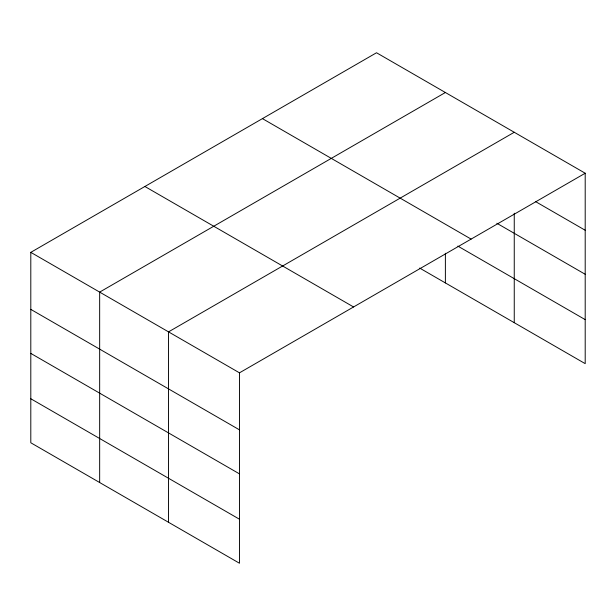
<?xml version="1.0" encoding="UTF-8"?>
<svg xmlns="http://www.w3.org/2000/svg" width="616" height="616" viewBox="0 0 616 616"><rect width="100%" height="100%" fill="white"/><g stroke="black" fill="none" stroke-linecap="round" stroke-linejoin="round"><path stroke-width="0.92" d="M514.252 213.213L514.252 322.684M419.665 268.075L585.2 363.648L585.2 173.227L376.522 52.753L30.8 252.352L30.8 442.773L239.478 563.247L239.478 372.834L585.2 173.227M445.383 92.508L99.661 292.115L99.661 482.528M514.252 132.271L168.53 331.87L168.53 522.283M535.697 201.678L585.2 230.253M496.827 223.254L585.2 274.274M262.431 118.619L471.109 239.1M457.834 246.092L585.2 319.627M144.891 186.486L353.569 306.96M30.8 252.352L239.478 372.834M30.8 309.378L239.478 429.853M30.8 353.399L239.478 473.873M30.8 398.752L239.478 519.226M445.383 253.261L445.383 282.929"/></g></svg>
